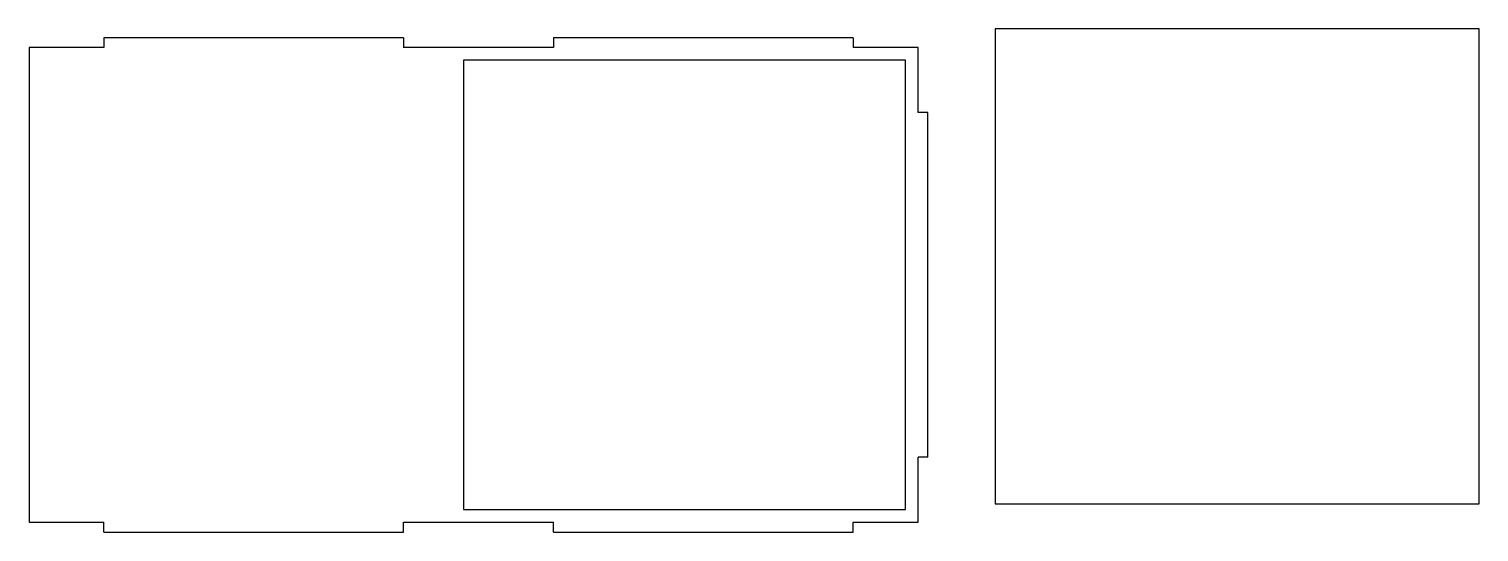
# Model space of a CAD drawing. Extents: x -485 to 483, y -276 to 59.
import ezdxf

# ---------------------------------------------------------------- set-up
doc = ezdxf.new("R2010")
doc.units = 0
doc.header["$MEASUREMENT"] = 0
doc.layers.get('0').update_dxf_attribs({"linetype": 'CONTINUOUS'})

msp = doc.modelspace()

# ---------------------------------------------------------------- linework, layer by layer
for p, q in [((482.68, 59.42), (159.68, 59.42)), ((159.68, 59.42), (159.68, -257.58)), ((482.68, -257.58), (482.68, 59.42)), ((-435.11, 53.61), (-435.11, 47.11)), ((-235.11, 53.61), (-435.11, 53.61)), ((-235.11, 53.61), (-235.11, 47.11)), ((-135.11, 53.61), (-135.11, 47.11)), ((64.89, 53.61), (-135.11, 53.61)), ((64.89, 53.61), (64.89, 47.11)), ((-435.11, 47.11), (-485.11, 47.11)), ((-485.11, 47.11), (-485.11, -269.89)), ((-135.11, 47.11), (-235.11, 47.11)), ((108.39, 47.11), (64.89, 47.11)), ((108.39, 3.61), (108.39, 47.11)), ((-195.11, 38.61), (-195.11, -261.39)), ((99.89, 38.61), (-195.11, 38.61)), ((99.89, -261.39), (99.89, 38.61)), ((114.89, 3.61), (108.39, 3.61)), ((114.89, -226.39), (114.89, 3.61)), ((108.39, -269.89), (108.39, -226.39)), ((114.89, -226.39), (108.39, -226.39)), ((159.68, -257.58), (482.68, -257.58)), ((-485.11, -269.89), (-435.11, -269.89)), ((-435.11, -276.39), (-435.11, -269.89)), ((-235.11, -276.39), (-235.11, -269.89)), ((-235.11, -269.89), (-135.11, -269.89)), ((-195.11, -261.39), (99.89, -261.39)), ((-135.11, -276.39), (-135.11, -269.89)), ((64.89, -276.39), (64.89, -269.89)), ((64.89, -269.89), (108.39, -269.89)), ((-435.11, -276.39), (-235.11, -276.39)), ((-135.11, -276.39), (64.89, -276.39))]:
    msp.add_line(p, q)

doc.saveas('drawing.dxf')
